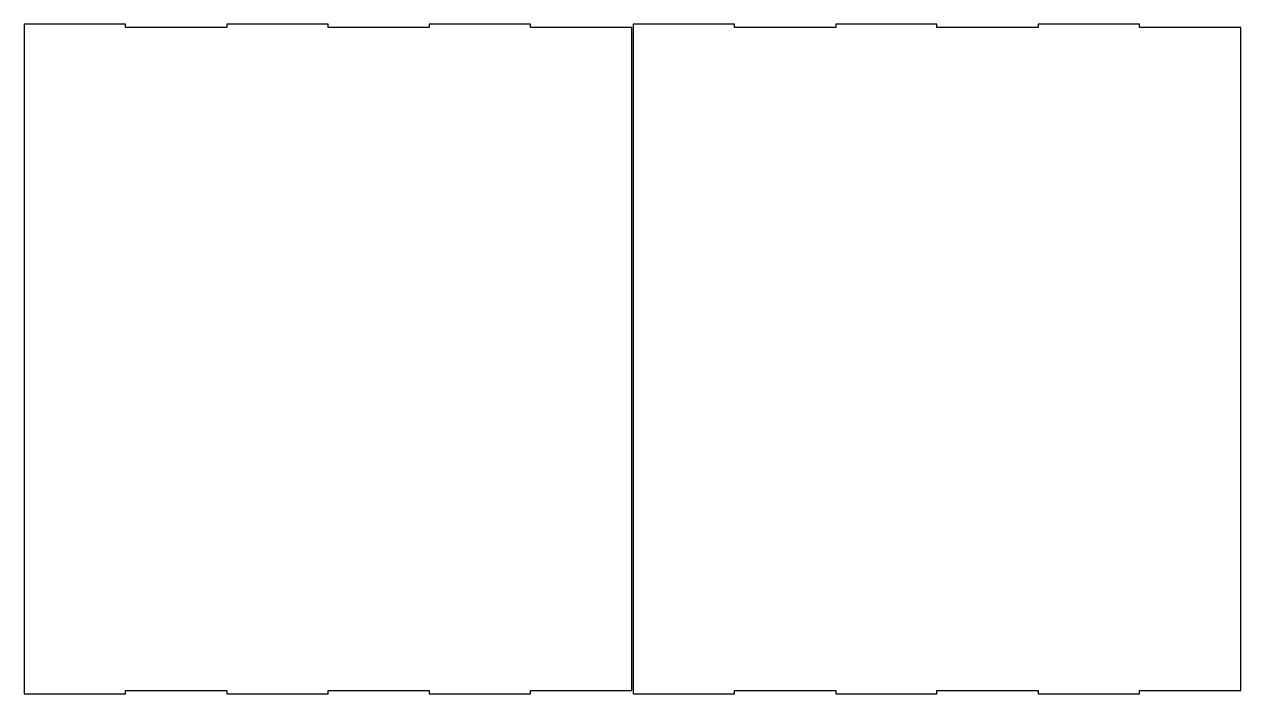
# Model space of a CAD drawing. Header units: metres. Extents: x 1 to 918, y 6 to 511.
import ezdxf

# ---------------------------------------------------------------- set-up
doc = ezdxf.new("R2010")
doc.units = ezdxf.units.M

msp = doc.modelspace()

# ---------------------------------------------------------------- linework, layer by layer
for p, q in [((77.3333, 510.8), (1, 510.8)), ((1, 510.8), (1, 6)), ((77.3333, 508.4), (77.3333, 510.8)), ((153.667, 508.4), (77.3333, 508.4)), ((230, 510.8), (153.667, 510.8)), ((153.667, 510.8), (153.667, 508.4)), ((230, 508.4), (230, 510.8)), ((306.333, 508.4), (230, 508.4)), ((382.667, 510.8), (306.333, 510.8)), ((306.333, 510.8), (306.333, 508.4)), ((382.667, 508.4), (382.667, 510.8)), ((459, 508.4), (382.667, 508.4)), ((459, 8.39999), (459, 508.4)), ((536.333, 510.8), (460, 510.8)), ((460, 510.8), (460, 6)), ((536.333, 508.4), (536.333, 510.8)), ((612.667, 508.4), (536.333, 508.4)), ((689, 510.8), (612.667, 510.8)), ((612.667, 510.8), (612.667, 508.4)), ((689, 508.4), (689, 510.8)), ((765.333, 508.4), (689, 508.4)), ((841.667, 510.8), (765.333, 510.8)), ((765.333, 510.8), (765.333, 508.4)), ((841.667, 508.4), (841.667, 510.8)), ((918, 508.4), (841.667, 508.4)), ((918, 8.39999), (918, 508.4)), ((1, 6), (77.3333, 6)), ((77.3333, 8.39999), (153.667, 8.39999)), ((77.3333, 6), (77.3333, 8.39999)), ((153.667, 8.39999), (153.667, 6)), ((153.667, 6), (230, 6)), ((230, 6), (230, 8.39999)), ((230, 8.39999), (306.333, 8.39999)), ((306.333, 8.39999), (306.333, 6)), ((306.333, 6), (382.667, 6)), ((382.667, 6), (382.667, 8.39999)), ((382.667, 8.39999), (459, 8.39999)), ((460, 6), (536.333, 6)), ((536.333, 8.39999), (612.667, 8.39999)), ((536.333, 6), (536.333, 8.39999)), ((612.667, 8.39999), (612.667, 6)), ((612.667, 6), (689, 6)), ((689, 6), (689, 8.39999)), ((689, 8.39999), (765.333, 8.39999)), ((765.333, 8.39999), (765.333, 6)), ((765.333, 6), (841.667, 6)), ((841.667, 6), (841.667, 8.39999)), ((841.667, 8.39999), (918, 8.39999))]:
    msp.add_line(p, q)

doc.saveas('drawing.dxf')
